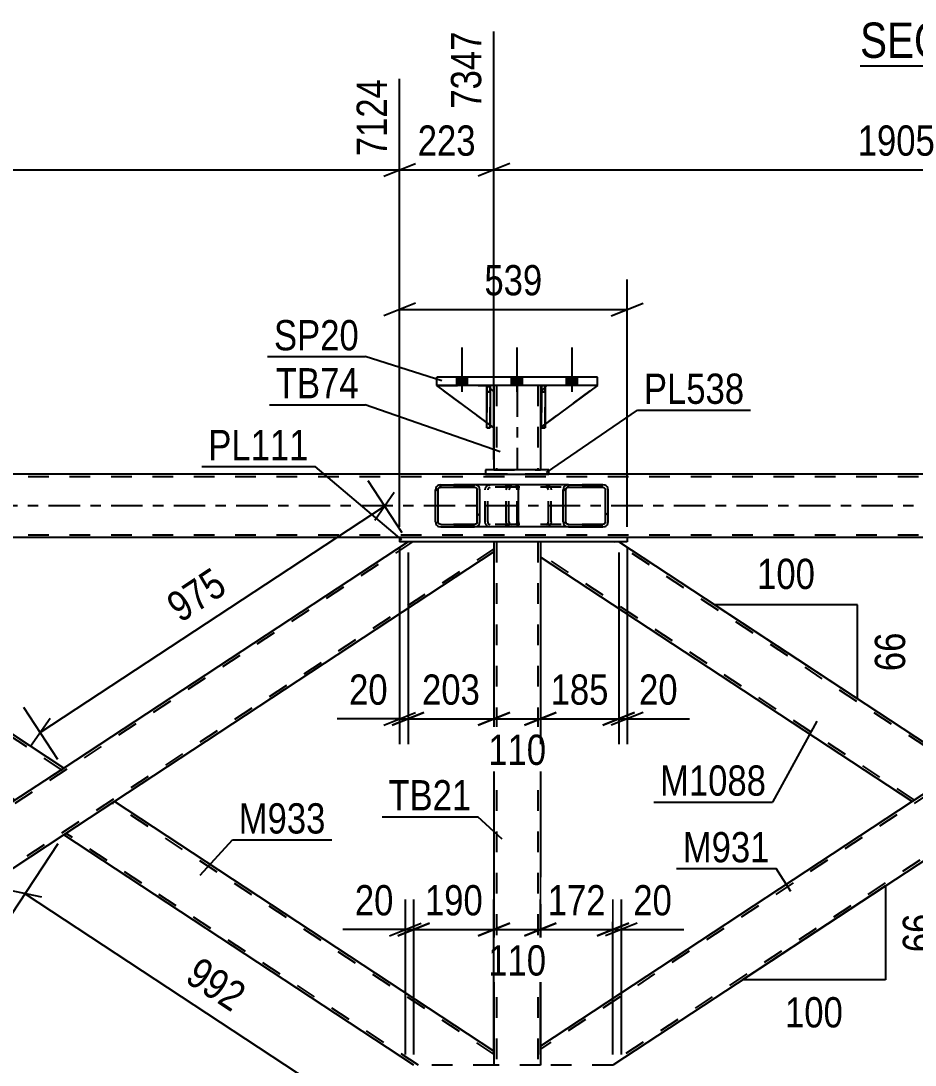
# Model space of a CAD drawing. Header units: millimetres. Extents: x -858 to 331, y -869 to -28.
# Drawn here: x -549.3 to -464.6, y -550.3 to -451.5 of the extents above; entities that cross this region are included whole.
import ezdxf

# ---------------------------------------------------------------- set-up
doc = ezdxf.new("R2010")
doc.units = ezdxf.units.MM
doc.linetypes.add('DXK_LINE_DOT2', pattern=[3.9198, 1.9599, -1.9599])
doc.linetypes.add('DXK_LINE_DOT3', pattern=[5.9187, 2.979, -0.9799, 0.9799, -0.9799])
doc.styles.add('Arial Narrow', font='ARIALN.TTF', dxfattribs={"height": 0.2})

# ---------------------------------------------------------------- blocks, each defined once
blk = doc.blocks.new('Unknown-570393797-23 - 12424')
at = {"color": 6, "linetype": 'Continuous'}
blk.add_line((-469.81, -455.708), (-441.74, -455.708), dxfattribs=at)
at = {"color": 0, "linetype": 'Continuous'}
for points in [[(-451.702, -454.958), (-451.702, -451.458), (-469.81, -451.458), (-469.81, -454.958)], [(-447.883, -454.958), (-447.883, -451.458), (-450.652, -451.458), (-450.652, -454.958)], [(-445.558, -454.958), (-445.558, -451.458), (-446.833, -451.458), (-446.833, -454.958)], [(-441.74, -454.958), (-441.74, -451.458), (-444.508, -451.458), (-444.508, -454.958)]]:
    blk.add_wipeout(points, dxfattribs=at)
at = {"color": 7, "linetype": 'Continuous', "style": 'Arial Narrow'}
for s, height, p in [('SECTION ', 3.3405, (-469.81, -454.958)), ('C', 3.34, (-450.652, -454.958)), ('C', 3.34, (-444.508, -454.958)), ('-', 3.34, (-446.833, -454.958))]:
    blk.add_text(s, height=height, dxfattribs=at).set_placement(p)
blk = doc.blocks.new('Part-570393797-6140 - 6084')
at = {"color": 7, "linetype": 'DXK_LINE_DOT2'}
for p, q in [((-427.035, -500.785), (-500.068, -548.825)), ((-418.301, -500.785), (-493.643, -550.344)), ((-417.864, -500.785), (-427.472, -500.785)), ((-460.066, -522.225), (-464.87, -525.385)), ((-455.262, -525.385), (-460.066, -528.544)), ((-500.068, -548.538), (-500.068, -549.112)), ((-500.068, -548.582), (-500.068, -548.61)), ((-493.206, -550.344), (-500.068, -550.344))]:
    blk.add_line(p, q, dxfattribs=at)
at = {"color": 2, "linetype": 'Continuous'}
for p, q in [((-427.472, -500.785), (-460.066, -522.225)), ((-417.864, -500.785), (-455.262, -525.385)), ((-464.87, -525.385), (-500.068, -548.538)), ((-460.066, -528.544), (-493.206, -550.344)), ((-500.068, -548.61), (-500.068, -550.344))]:
    blk.add_line(p, q, dxfattribs=at)
blk = doc.blocks.new('Part-570393797-6308 - 6084')
at = {"color": 2, "linetype": 'Continuous'}
for p, q in [((-550.004, -525.385), (-587.402, -500.785)), ((-545.2, -522.225), (-577.794, -500.785)), ((-545.47, -522.402), (-550.004, -525.385)), ((-545.233, -522.246), (-545.47, -522.402)), ((-545.2, -522.225), (-545.233, -522.246))]:
    blk.add_line(p, q, dxfattribs=at)
at = {"color": 7, "linetype": 'DXK_LINE_DOT2'}
for p, q in [((-577.794, -500.785), (-587.402, -500.785)), ((-549.785, -525.241), (-586.965, -500.785)), ((-545.418, -522.368), (-578.231, -500.785)), ((-545.47, -522.402), (-545.328, -522.309))]:
    blk.add_line(p, q, dxfattribs=at)
blk = doc.blocks.new('Part-570393797-6195 - 6084')
at = {"color": 2, "linetype": 'Continuous'}
for p, q in [((-500.068, -500.785), (-500.068, -502.159)), ((-460.066, -522.225), (-492.66, -500.785)), ((-464.87, -525.385), (-500.068, -502.231)), ((-460.194, -522.309), (-464.87, -525.385)), ((-460.099, -522.246), (-460.194, -522.309)), ((-460.066, -522.225), (-460.099, -522.246))]:
    blk.add_line(p, q, dxfattribs=at)
at = {"color": 7, "linetype": 'DXK_LINE_DOT2'}
for p, q in [((-492.66, -500.785), (-500.068, -500.785)), ((-460.284, -522.368), (-493.096, -500.785)), ((-464.651, -525.241), (-500.068, -501.944)), ((-500.068, -502.159), (-500.068, -502.188)), ((-500.068, -502.159), (-500.068, -502.188)), ((-500.068, -502.188), (-500.068, -502.231)), ((-460.301, -522.379), (-460.335, -522.402)), ((-460.066, -522.225), (-460.066, -522.225))]:
    blk.add_line(p, q, dxfattribs=at)
blk = doc.blocks.new('Part-570393797-6239 - 6084')
at = {"color": 2, "linetype": 'Continuous'}
for p, q in [((-491.86, -500.385), (-513.406, -500.385)), ((-513.406, -500.385), (-513.406, -500.785)), ((-491.86, -500.785), (-513.406, -500.785)), ((-491.86, -500.385), (-491.86, -500.785))]:
    blk.add_line(p, q, dxfattribs=at)
blk = doc.blocks.new('Part-570393797-6309 - 6084')
at = {"linetype": 'Continuous'}
h = blk.add_hatch(dxfattribs=at)
h.set_pattern_fill('', scale=0.7, style=0, pattern_type=0)
h.set_pattern_definition([(45, (-497.8805, -499.0884), (-1.57154, 1.57154), [])])
h.paths.add_polyline_path([(-497.919, -498.905), (-497.88, -499.088), (-497.77, -499.244), (-497.604, -499.348), (-497.409, -499.385), (-494.173, -499.385), (-493.978, -499.348), (-493.812, -499.244), (-493.702, -499.088), (-493.663, -498.905), (-493.663, -495.865), (-493.702, -495.681), (-493.812, -495.525), (-493.978, -495.421), (-494.173, -495.385), (-497.409, -495.385), (-497.604, -495.421), (-497.77, -495.525), (-497.88, -495.681), (-497.919, -495.865)])
h.paths.add_polyline_path([(-497.644, -495.773), (-497.589, -495.695), (-497.506, -495.643), (-497.409, -495.625), (-494.173, -495.625), (-494.076, -495.643), (-493.993, -495.695), (-493.937, -495.773), (-493.918, -495.865), (-493.918, -498.905), (-493.937, -498.997), (-493.993, -499.074), (-494.076, -499.126), (-494.173, -499.145), (-497.409, -499.145), (-497.506, -499.126), (-497.589, -499.074), (-497.644, -498.997), (-497.664, -498.905), (-497.664, -495.865)])
at = {"color": 7, "linetype": 'DXK_LINE_DOT2'}
for p, q in [((-502.99, -495.421), (-502.794, -495.385)), ((-502.407, -495.385), (-502.794, -495.385)), ((-499.559, -495.385), (-499.364, -495.421)), ((-494.173, -495.385), (-497.409, -495.385)), ((-503.305, -495.865), (-503.266, -495.681)), ((-503.305, -498.905), (-503.305, -495.865)), ((-503.03, -495.773), (-503.05, -495.865)), ((-503.05, -498.905), (-503.05, -495.865)), ((-502.975, -495.695), (-503.03, -495.773)), ((-502.892, -495.643), (-502.975, -495.695)), ((-502.794, -495.625), (-502.892, -495.643)), ((-494.173, -495.625), (-502.794, -495.625)), ((-499.461, -495.643), (-499.559, -495.625)), ((-499.378, -495.695), (-499.461, -495.643)), ((-499.323, -495.773), (-499.378, -495.695)), ((-499.304, -495.865), (-499.323, -495.773)), ((-499.304, -498.905), (-499.304, -495.865)), ((-499.087, -495.681), (-499.048, -495.865)), ((-499.048, -498.905), (-499.048, -495.865)), ((-503.266, -499.088), (-503.305, -498.905)), ((-503.05, -498.905), (-503.03, -498.997)), ((-503.03, -498.997), (-502.975, -499.074)), ((-502.794, -499.385), (-502.99, -499.348)), ((-502.975, -499.074), (-502.892, -499.126)), ((-502.892, -499.126), (-502.794, -499.145)), ((-494.173, -499.145), (-502.794, -499.145)), ((-499.559, -499.145), (-499.461, -499.126)), ((-499.364, -499.348), (-499.559, -499.385)), ((-499.461, -499.126), (-499.378, -499.074)), ((-499.378, -499.074), (-499.323, -498.997)), ((-499.323, -498.997), (-499.304, -498.905)), ((-499.048, -498.905), (-499.087, -499.088)), ((-502.407, -499.385), (-502.794, -499.385)), ((-494.173, -499.385), (-497.409, -499.385))]:
    blk.add_line(p, q, dxfattribs=at)
at = {"color": 2, "linetype": 'Continuous'}
for p, q in [((-497.409, -495.385), (-502.407, -495.385)), ((-497.409, -495.385), (-497.604, -495.421)), ((-497.409, -495.385), (-494.173, -495.385)), ((-493.978, -495.421), (-494.173, -495.385)), ((-497.88, -495.681), (-497.919, -495.865)), ((-497.919, -498.905), (-497.919, -495.865)), ((-497.664, -495.865), (-497.644, -495.773)), ((-497.664, -498.905), (-497.664, -495.865)), ((-497.644, -495.773), (-497.589, -495.695)), ((-497.589, -495.695), (-497.506, -495.643)), ((-497.506, -495.643), (-497.409, -495.625)), ((-497.409, -495.625), (-494.173, -495.625)), ((-494.173, -495.625), (-494.076, -495.643)), ((-494.076, -495.643), (-493.993, -495.695)), ((-493.993, -495.695), (-493.937, -495.773)), ((-493.937, -495.773), (-493.918, -495.865)), ((-493.918, -498.905), (-493.918, -495.865)), ((-493.663, -495.865), (-493.702, -495.681)), ((-493.663, -498.905), (-493.663, -495.865)), ((-497.919, -498.905), (-497.88, -499.088)), ((-497.644, -498.997), (-497.664, -498.905)), ((-497.589, -499.074), (-497.644, -498.997)), ((-497.604, -499.348), (-497.409, -499.385)), ((-497.506, -499.126), (-497.589, -499.074)), ((-497.409, -499.145), (-497.506, -499.126)), ((-497.409, -499.145), (-494.173, -499.145)), ((-494.076, -499.126), (-494.173, -499.145)), ((-494.173, -499.385), (-493.978, -499.348)), ((-493.993, -499.074), (-494.076, -499.126)), ((-493.937, -498.997), (-493.993, -499.074)), ((-493.918, -498.905), (-493.937, -498.997)), ((-493.702, -499.088), (-493.663, -498.905)), ((-497.409, -499.385), (-502.407, -499.385)), ((-497.409, -499.385), (-494.173, -499.385))]:
    blk.add_line(p, q, dxfattribs=at)
at = {"color": 7, "linetype": 'DXK_LINE_DOT2'}
for centre, start, end in [((-502.814, -495.886), 110.75832, 155.68004), ((-499.539, -495.886), 24.31996, 69.24168), ((-502.814, -498.884), 204.31996, 249.24168), ((-499.539, -498.884), 290.75832, 335.68004)]:
    blk.add_arc(centre, 0.496, start, end, dxfattribs=at)
at = {"color": 2, "linetype": 'Continuous'}
for centre, start, end in [((-497.428, -495.886), 110.75832, 155.68005), ((-494.154, -495.886), 24.31995, 69.24168), ((-497.428, -498.884), 204.31995, 249.24168), ((-494.154, -498.884), 290.75832, 335.68005)]:
    blk.add_arc(centre, 0.496, start, end, dxfattribs=at)
blk = doc.blocks.new('Part-570393797-6316 - 6084')
at = {"color": 7, "linetype": 'DXK_LINE_DOT2'}
for p, q in [((-99.747, -494.385), (-675.549, -494.385)), ((-499.28, -494.385), (-505.28, -494.385)), ((-99.747, -494.625), (-774.681, -494.625)), ((-99.747, -500.145), (-774.681, -500.145)), ((-491.86, -500.385), (-513.406, -500.385))]:
    blk.add_line(p, q, dxfattribs=at)
at = {"color": 2, "linetype": 'Continuous'}
for p, q in [((-505.28, -494.385), (-669.549, -494.385)), ((-249.878, -494.385), (-499.28, -494.385)), ((-513.406, -500.385), (-576.994, -500.385)), ((-428.272, -500.385), (-491.86, -500.385))]:
    blk.add_line(p, q, dxfattribs=at)
at = {"color": 7, "linetype": 'DXK_LINE_DOT3'}
blk.add_line((-99.747, -497.385), (-774.681, -497.385), dxfattribs=at)
blk = doc.blocks.new('Part-570393797-6474 - 6084')
at = {"color": 2, "linetype": 'Continuous'}
for p, q in [((-499.634, -485.984), (-499.954, -485.984)), ((-499.954, -489.984), (-499.954, -485.984)), ((-499.634, -485.984), (-499.634, -485.984)), ((-499.634, -485.984), (-499.634, -489.984)), ((-499.634, -489.984), (-499.954, -489.984))]:
    blk.add_line(p, q, dxfattribs=at)
at = {"color": 7, "linetype": 'DXK_LINE_DOT2'}
for p, q in [((-499.954, -485.984), (-499.954, -486.584)), ((-499.634, -486.584), (-499.634, -485.984)), ((-499.634, -486.584), (-499.954, -486.584)), ((-499.954, -486.584), (-499.954, -489.984)), ((-499.634, -489.984), (-499.634, -486.584))]:
    blk.add_line(p, q, dxfattribs=at)
blk = doc.blocks.new('Part-570393797-6368 - 6084')
at = {"color": 7, "linetype": 'DXK_LINE_DOT2'}
for p, q in [((-500.08, -486.584), (-499.48, -485.984)), ((-499.634, -486.138), (-499.954, -486.458)), ((-494.68, -485.984), (-499.48, -485.984)), ((-500.08, -486.584), (-500.08, -489.984)), ((-500.08, -489.984), (-499.634, -489.654))]:
    blk.add_line(p, q, dxfattribs=at)
at = {"color": 2, "linetype": 'Continuous'}
for p, q in [((-499.954, -486.458), (-500.08, -486.584)), ((-499.48, -485.984), (-499.634, -486.138)), ((-494.68, -485.984), (-499.634, -489.654)), ((-500.08, -486.584), (-500.08, -489.984)), ((-500.08, -486.584), (-500.08, -486.584)), ((-499.954, -489.891), (-500.08, -489.984))]:
    blk.add_line(p, q, dxfattribs=at)
blk = doc.blocks.new('Part-570393797-6385 - 6084')
at = {"color": 7, "linetype": 'DXK_LINE_DOT2'}
for p, q in [((-505.154, -486.584), (-505.154, -485.984)), ((-505.154, -485.984), (-505.154, -485.984)), ((-505.154, -485.984), (-505.154, -489.984)), ((-505.154, -485.984), (-504.834, -485.984)), ((-504.834, -485.984), (-504.834, -486.584)), ((-504.834, -489.984), (-504.834, -485.984)), ((-505.154, -489.984), (-505.154, -486.584)), ((-505.154, -486.584), (-504.834, -486.584)), ((-504.834, -486.584), (-504.834, -489.984)), ((-505.154, -489.984), (-504.834, -489.984))]:
    blk.add_line(p, q, dxfattribs=at)
blk = doc.blocks.new('Part-570393797-6390 - 6084')
at = {"color": 7, "linetype": 'DXK_LINE_DOT2'}
for p, q in [((-499.954, -486.584), (-499.954, -485.984)), ((-499.954, -485.984), (-499.954, -485.984)), ((-499.954, -485.984), (-499.954, -489.984)), ((-499.954, -485.984), (-499.634, -485.984)), ((-499.634, -485.984), (-499.634, -486.584)), ((-499.634, -489.984), (-499.634, -485.984)), ((-499.954, -489.984), (-499.954, -486.584)), ((-499.954, -486.584), (-499.634, -486.584)), ((-499.634, -486.584), (-499.634, -489.984)), ((-499.954, -489.984), (-499.634, -489.984))]:
    blk.add_line(p, q, dxfattribs=at)
blk = doc.blocks.new('Part-570393797-6413 - 6084')
at = {"color": 7, "linetype": 'DXK_LINE_DOT2'}
for p, q in [((-504.481, -489.984), (-509.88, -485.984)), ((-509.88, -485.984), (-505.081, -485.984)), ((-505.081, -485.984), (-504.481, -486.584)), ((-504.481, -486.584), (-504.481, -489.984))]:
    blk.add_line(p, q, dxfattribs=at)
blk = doc.blocks.new('Part-570393797-6419 - 6084')
at = {"color": 2, "linetype": 'Continuous'}
for p, q in [((-504.48, -485.984), (-504.48, -486.584)), ((-500.08, -485.984), (-500.08, -486.584)), ((-504.48, -489.984), (-504.48, -493.985)), ((-500.08, -489.984), (-500.08, -493.985))]:
    blk.add_line(p, q, dxfattribs=at)
at = {"color": 7, "linetype": 'DXK_LINE_DOT2'}
for p, q in [((-500.08, -485.984), (-504.48, -485.984)), ((-504.24, -485.984), (-504.24, -493.985)), ((-500.32, -485.984), (-500.32, -493.985)), ((-504.48, -486.584), (-504.48, -489.984)), ((-500.08, -486.584), (-500.08, -489.984)), ((-504.48, -493.985), (-500.08, -493.985))]:
    blk.add_line(p, q, dxfattribs=at)
at = {"color": 7, "linetype": 'DXK_LINE_DOT3'}
blk.add_line((-502.28, -485.984), (-502.28, -493.985), dxfattribs=at)
blk = doc.blocks.new('Part-570393797-6446 - 6084')
at = {"color": 2, "linetype": 'Continuous'}
for p, q in [((-505.154, -489.485), (-509.88, -485.984)), ((-504.481, -486.584), (-504.834, -486.231)), ((-504.481, -486.584), (-504.481, -489.984)), ((-504.481, -489.984), (-504.834, -489.722))]:
    blk.add_line(p, q, dxfattribs=at)
at = {"color": 7, "linetype": 'DXK_LINE_DOT2'}
for p, q in [((-505.081, -485.984), (-509.88, -485.984)), ((-504.834, -486.231), (-505.081, -485.984)), ((-504.834, -489.722), (-505.154, -489.485))]:
    blk.add_line(p, q, dxfattribs=at)
blk = doc.blocks.new('Part-570393797-6472 - 6084')
at = {"color": 2, "linetype": 'Continuous'}
for p, q in [((-505.28, -493.985), (-505.28, -494.385)), ((-499.28, -493.985), (-505.28, -493.985)), ((-505.28, -494.385), (-499.28, -494.385)), ((-499.28, -494.385), (-499.28, -493.985))]:
    blk.add_line(p, q, dxfattribs=at)
blk = doc.blocks.new('Part-570393797-6473 - 6084')
at = {"color": 7, "linetype": 'DXK_LINE_DOT2'}
for p, q in [((-499.48, -485.984), (-500.08, -486.584)), ((-500.08, -489.984), (-494.68, -485.984)), ((-500.08, -486.584), (-499.48, -485.984)), ((-494.68, -485.984), (-499.48, -485.984)), ((-500.08, -486.584), (-500.08, -489.984)), ((-500.08, -486.584), (-500.08, -486.584)), ((-500.08, -486.584), (-500.08, -489.984))]:
    blk.add_line(p, q, dxfattribs=at)
blk = doc.blocks.new('Part-570393797-6475 - 6084')
at = {"color": 2, "linetype": 'Continuous'}
for p, q in [((-504.834, -485.984), (-505.154, -485.984)), ((-505.154, -489.984), (-505.154, -485.984)), ((-504.834, -485.984), (-504.834, -485.984)), ((-504.834, -485.984), (-504.834, -489.984)), ((-504.834, -489.984), (-505.154, -489.984))]:
    blk.add_line(p, q, dxfattribs=at)
at = {"color": 7, "linetype": 'DXK_LINE_DOT2'}
for p, q in [((-505.154, -485.984), (-505.154, -486.584)), ((-504.834, -486.584), (-504.834, -485.984)), ((-504.834, -486.584), (-505.154, -486.584)), ((-505.154, -486.584), (-505.154, -489.984)), ((-504.834, -489.984), (-504.834, -486.584))]:
    blk.add_line(p, q, dxfattribs=at)
blk = doc.blocks.new('Part-570393797-6541 - 6084')
at = {"color": 2, "linetype": 'Continuous'}
for p, q in [((-509.88, -485.984), (-509.88, -485.184)), ((-494.68, -485.184), (-509.88, -485.184)), ((-494.68, -485.984), (-494.68, -485.184)), ((-494.68, -485.984), (-509.88, -485.984))]:
    blk.add_line(p, q, dxfattribs=at)
at = {"color": 7, "linetype": 'DXK_LINE_DOT2'}
for p, q in [((-509.88, -485.984), (-509.88, -485.184)), ((-494.68, -485.984), (-494.68, -485.184))]:
    blk.add_line(p, q, dxfattribs=at)
blk = doc.blocks.new('Bolt-570393797-6622 - 6084')
at = {"linetype": 'Continuous'}
for points in [[(-508, -485.984), (-506.96, -485.984), (-506.96, -485.184), (-508, -485.184)], [(-508, -485.984), (-506.96, -485.984), (-506.96, -485.184), (-508, -485.184)], [(-508, -485.984), (-506.96, -485.984), (-506.96, -485.184), (-508, -485.184)], [(-502.8, -485.984), (-501.76, -485.984), (-501.76, -485.184), (-502.8, -485.184)], [(-502.8, -485.984), (-501.76, -485.984), (-501.76, -485.184), (-502.8, -485.184)], [(-497.6, -485.984), (-496.56, -485.984), (-496.56, -485.184), (-497.6, -485.184)], [(-497.6, -485.984), (-496.56, -485.984), (-496.56, -485.184), (-497.6, -485.184)], [(-497.6, -485.984), (-496.56, -485.984), (-496.56, -485.184), (-497.6, -485.184)]]:
    blk.add_hatch(color=1, dxfattribs=at).paths.add_polyline_path(points)
at = {"color": 1, "linetype": 'Continuous'}
for p, q in [((-507.48, -486.584), (-507.48, -482.384)), ((-507.48, -486.584), (-507.48, -482.384)), ((-507.48, -486.584), (-507.48, -482.384)), ((-502.28, -486.584), (-502.28, -482.384)), ((-502.28, -486.584), (-502.28, -482.384)), ((-497.08, -486.584), (-497.08, -482.384)), ((-497.08, -486.584), (-497.08, -482.384)), ((-497.08, -486.584), (-497.08, -482.384)), ((-508, -485.984), (-508, -485.184)), ((-508, -485.984), (-508, -485.184)), ((-508, -485.984), (-508, -485.184)), ((-506.96, -485.984), (-506.96, -485.184)), ((-506.96, -485.984), (-506.96, -485.184)), ((-506.96, -485.984), (-506.96, -485.184)), ((-502.8, -485.984), (-502.8, -485.184)), ((-502.8, -485.984), (-502.8, -485.184)), ((-501.76, -485.984), (-501.76, -485.184)), ((-501.76, -485.984), (-501.76, -485.184)), ((-497.6, -485.984), (-497.6, -485.184)), ((-497.6, -485.984), (-497.6, -485.184)), ((-497.6, -485.984), (-497.6, -485.184)), ((-496.56, -485.984), (-496.56, -485.184)), ((-496.56, -485.984), (-496.56, -485.184)), ((-496.56, -485.984), (-496.56, -485.184))]:
    blk.add_line(p, q, dxfattribs=at)
blk = doc.blocks.new('Part-570393797-6640 - 6084')
at = {"color": 7, "linetype": 'DXK_LINE_DOT2'}
for p, q in [((-512.169, -500.785), (-587.511, -550.344)), ((-504.468, -500.785), (-512.606, -500.785)), ((-504.468, -501.465), (-578.777, -550.344)), ((-504.468, -501.679), (-504.468, -501.752)), ((-545.2, -522.225), (-550.004, -525.385)), ((-540.396, -525.385), (-545.2, -528.544)), ((-587.767, -550.225), (-587.948, -550.344)), ((-578.34, -550.344), (-587.948, -550.344))]:
    blk.add_line(p, q, dxfattribs=at)
at = {"color": 2, "linetype": 'Continuous'}
for p, q in [((-512.606, -500.785), (-545.2, -522.225)), ((-504.468, -500.785), (-504.468, -501.679)), ((-504.468, -501.752), (-540.396, -525.385)), ((-550.004, -525.385), (-587.767, -550.225)), ((-545.2, -528.544), (-578.34, -550.344))]:
    blk.add_line(p, q, dxfattribs=at)
blk = doc.blocks.new('Part-570393797-6672 - 6084')
at = {"linetype": 'Continuous'}
h = blk.add_hatch(dxfattribs=at)
h.set_pattern_fill('', scale=0.7, style=0, pattern_type=0)
h.set_pattern_definition([(45, (-509.9715, -499.0884), (-1.57154, 1.57154), [])])
h.paths.add_polyline_path([(-510.01, -498.905), (-509.972, -499.088), (-509.862, -499.244), (-509.699, -499.348), (-509.506, -499.385), (-506.317, -499.385), (-506.124, -499.348), (-505.961, -499.244), (-505.852, -499.088), (-505.814, -498.905), (-505.814, -495.865), (-505.852, -495.681), (-505.961, -495.525), (-506.124, -495.421), (-506.317, -495.385), (-509.506, -495.385), (-509.699, -495.421), (-509.862, -495.525), (-509.972, -495.681), (-510.01, -495.865)])
h.paths.add_polyline_path([(-509.739, -495.773), (-509.684, -495.695), (-509.603, -495.643), (-509.506, -495.625), (-506.317, -495.625), (-506.221, -495.643), (-506.139, -495.695), (-506.084, -495.773), (-506.065, -495.865), (-506.065, -498.905), (-506.084, -498.997), (-506.139, -499.074), (-506.221, -499.126), (-506.317, -499.145), (-509.506, -499.145), (-509.603, -499.126), (-509.684, -499.074), (-509.739, -498.997), (-509.758, -498.905), (-509.758, -495.865)])
at = {"color": 2, "linetype": 'Continuous'}
for p, q in [((-509.506, -495.385), (-509.699, -495.421)), ((-509.506, -495.385), (-506.317, -495.385)), ((-502.407, -495.385), (-506.317, -495.385)), ((-506.124, -495.421), (-506.317, -495.385)), ((-502.407, -495.385), (-502.304, -495.421)), ((-509.972, -495.681), (-510.01, -495.865)), ((-510.01, -498.905), (-510.01, -495.865)), ((-509.758, -495.865), (-509.739, -495.773)), ((-509.758, -498.905), (-509.758, -495.865)), ((-509.739, -495.773), (-509.684, -495.695)), ((-509.684, -495.695), (-509.603, -495.643)), ((-509.603, -495.643), (-509.506, -495.625)), ((-509.506, -495.625), (-506.317, -495.625)), ((-506.317, -495.625), (-506.221, -495.643)), ((-506.221, -495.643), (-506.139, -495.695)), ((-506.139, -495.695), (-506.084, -495.773)), ((-506.084, -495.773), (-506.065, -495.865)), ((-506.065, -498.905), (-506.065, -495.865)), ((-505.814, -495.865), (-505.852, -495.681)), ((-505.814, -498.905), (-505.814, -495.865)), ((-502.304, -495.421), (-502.217, -495.525)), ((-502.217, -495.525), (-502.159, -495.681)), ((-502.159, -495.681), (-502.138, -495.865)), ((-502.138, -498.905), (-502.138, -495.865)), ((-510.01, -498.905), (-509.972, -499.088)), ((-509.739, -498.997), (-509.758, -498.905)), ((-509.684, -499.074), (-509.739, -498.997)), ((-509.699, -499.348), (-509.506, -499.385)), ((-509.603, -499.126), (-509.684, -499.074)), ((-509.506, -499.145), (-509.603, -499.126)), ((-509.506, -499.145), (-506.317, -499.145)), ((-506.221, -499.126), (-506.317, -499.145)), ((-506.317, -499.385), (-506.124, -499.348)), ((-506.139, -499.074), (-506.221, -499.126)), ((-506.084, -498.997), (-506.139, -499.074)), ((-506.065, -498.905), (-506.084, -498.997)), ((-505.852, -499.088), (-505.814, -498.905)), ((-502.304, -499.348), (-502.407, -499.385)), ((-502.217, -499.244), (-502.304, -499.348)), ((-502.159, -499.088), (-502.217, -499.244)), ((-502.138, -498.905), (-502.159, -499.088)), ((-509.506, -499.385), (-506.317, -499.385)), ((-502.407, -499.385), (-506.317, -499.385))]:
    blk.add_line(p, q, dxfattribs=at)
at = {"color": 7, "linetype": 'DXK_LINE_DOT2'}
for p, q in [((-506.317, -495.385), (-509.506, -495.385)), ((-505.007, -495.421), (-504.814, -495.385)), ((-503.305, -495.625), (-503.305, -495.385)), ((-502.407, -495.625), (-509.506, -495.625)), ((-505.318, -495.865), (-505.279, -495.681)), ((-505.318, -498.905), (-505.318, -495.865)), ((-505.047, -495.773), (-505.066, -495.865)), ((-505.066, -498.905), (-505.066, -495.865)), ((-504.992, -495.695), (-505.047, -495.773)), ((-504.992, -495.695), (-504.97, -495.681)), ((-504.97, -495.681), (-504.911, -495.643)), ((-504.911, -495.643), (-504.814, -495.625)), ((-502.356, -495.643), (-502.407, -495.625)), ((-502.312, -495.695), (-502.356, -495.643)), ((-502.283, -495.773), (-502.312, -495.695)), ((-502.273, -495.865), (-502.283, -495.773)), ((-502.273, -498.905), (-502.273, -495.865)), ((-502.407, -499.145), (-509.506, -499.145)), ((-505.279, -499.088), (-505.318, -498.905)), ((-505.066, -498.905), (-505.047, -498.997)), ((-505.047, -498.997), (-504.992, -499.074)), ((-504.814, -499.385), (-505.007, -499.348)), ((-504.992, -499.074), (-504.911, -499.126)), ((-504.911, -499.126), (-504.814, -499.145)), ((-503.305, -499.385), (-503.305, -499.145)), ((-502.407, -499.145), (-502.356, -499.126)), ((-502.356, -499.126), (-502.312, -499.074)), ((-502.312, -499.074), (-502.283, -498.997)), ((-502.283, -498.997), (-502.273, -498.905)), ((-506.317, -499.385), (-509.506, -499.385))]:
    blk.add_line(p, q, dxfattribs=at)
at = {"color": 2, "linetype": 'Continuous'}
for centre, start, end in [((-509.521, -495.881), 111.15131, 156.10485), ((-506.302, -495.881), 23.89515, 68.84869), ((-509.521, -498.889), 203.89515, 248.84869), ((-506.302, -498.889), 291.15131, 336.10485)]:
    blk.add_arc(centre, 0.492, start, end, dxfattribs=at)
at = {"color": 7, "linetype": 'DXK_LINE_DOT2'}
for centre, start, end in [((-504.829, -495.881), 111.15131, 156.10486), ((-504.829, -498.889), 203.89514, 248.84869)]:
    blk.add_arc(centre, 0.492, start, end, dxfattribs=at)
blk = doc.blocks.new('Part-570393797-6683 - 6084')
at = {"color": 2, "linetype": 'Continuous'}
for p, q in [((-540.396, -525.385), (-545.2, -528.544)), ((-504.468, -549.017), (-540.396, -525.385)), ((-512.06, -550.344), (-545.2, -528.544)), ((-504.468, -549.09), (-504.468, -550.344))]:
    blk.add_line(p, q, dxfattribs=at)
at = {"color": 7, "linetype": 'DXK_LINE_DOT2'}
for p, q in [((-504.468, -549.304), (-540.614, -525.528)), ((-544.982, -528.401), (-544.965, -528.39)), ((-511.623, -550.344), (-544.982, -528.401)), ((-504.468, -549.017), (-504.468, -549.592)), ((-504.468, -549.017), (-504.468, -549.09)), ((-504.468, -550.344), (-512.06, -550.344))]:
    blk.add_line(p, q, dxfattribs=at)
blk = doc.blocks.new('Part-570393797-6693 - 6084')
at = {"color": 7, "linetype": 'DXK_LINE_DOT2'}
for p, q in [((-500.069, -500.785), (-504.469, -500.785)), ((-504.469, -500.785), (-504.469, -501.68)), ((-504.229, -500.785), (-504.229, -550.344)), ((-500.309, -500.785), (-500.309, -550.344)), ((-500.069, -500.785), (-500.069, -502.159)), ((-500.069, -548.61), (-500.069, -550.344)), ((-504.469, -549.089), (-504.469, -550.344)), ((-500.069, -550.344), (-504.469, -550.344))]:
    blk.add_line(p, q, dxfattribs=at)
at = {"color": 2, "linetype": 'Continuous'}
for p, q in [((-504.469, -501.68), (-504.469, -549.089)), ((-500.069, -502.159), (-500.069, -548.61))]:
    blk.add_line(p, q, dxfattribs=at)
blk = doc.blocks.new('StraightDimension-570393797-7197 - 6084')
at = {"color": 7, "linetype": 'Continuous'}
for p, q in [((-493.206, -549.344), (-493.206, -534.662)), ((-492.406, -549.344), (-492.406, -534.662)), ((-494.706, -538.112), (-491.706, -536.912)), ((-490.906, -536.912), (-493.906, -538.112)), ((-493.206, -537.512), (-492.406, -537.512)), ((-492.406, -537.512), (-486.5, -537.512)), ((-492.406, -537.512), (-486.5, -537.512))]:
    blk.add_line(p, q, dxfattribs=at)
at = {"color": 0}
blk.add_wipeout([(-487.025, -536.762), (-487.025, -532.562), (-491.881, -532.562), (-491.881, -536.762)], dxfattribs=at)
at = {"color": 3, "style": 'Arial Narrow'}
blk.add_text('20', height=2.8633, dxfattribs=at).set_placement((-491.281, -536.162))
blk = doc.blocks.new('StraightDimension-570393797-7428 - 6084')
at = {"color": 7, "linetype": 'Continuous'}
for p, q in [((-513.406, -499.385), (-513.406, -475.945)), ((-491.86, -499.385), (-491.86, -475.945)), ((-511.906, -478.195), (-514.906, -479.395)), ((-493.36, -479.395), (-490.36, -478.195)), ((-513.406, -478.795), (-491.86, -478.795))]:
    blk.add_line(p, q, dxfattribs=at)
at = {"color": 0}
blk.add_wipeout([(-499.291, -478.045), (-499.291, -473.845), (-505.975, -473.845), (-505.975, -478.045)], dxfattribs=at)
at = {"color": 3, "style": 'Arial Narrow'}
blk.add_text('539', height=2.8633, dxfattribs=at).set_placement((-505.375, -477.445))
blk = doc.blocks.new('StraightDimension-570393797-8063 - 6084')
at = {"color": 7, "linetype": 'Continuous'}
for p, q in [((-512.606, -501.785), (-512.606, -519.965)), ((-504.469, -501.785), (-504.469, -519.965)), ((-514.106, -518.165), (-511.106, -516.965)), ((-502.969, -516.965), (-505.969, -518.165)), ((-512.606, -517.565), (-504.469, -517.565))]:
    blk.add_line(p, q, dxfattribs=at)
at = {"color": 0}
blk.add_wipeout([(-505.195, -516.815), (-505.195, -512.615), (-511.879, -512.615), (-511.879, -516.815)], dxfattribs=at)
at = {"color": 3, "style": 'Arial Narrow'}
blk.add_text('203', height=2.8633, dxfattribs=at).set_placement((-511.279, -516.215))
blk = doc.blocks.new('StraightDimension-570393797-7548 - 6084')
at = {"color": 7, "linetype": 'Continuous'}
for p, q in [((-504.48, -492.985), (-504.48, -452.461)), ((-513.406, -499.385), (-513.406, -456.961)), ((-514.906, -466.173), (-511.906, -464.973)), ((-513.406, -465.573), (-504.48, -465.573)), ((-502.98, -464.973), (-505.98, -466.173))]:
    blk.add_line(p, q, dxfattribs=at)
at = {"color": 0}
blk.add_wipeout([(-505.601, -464.823), (-505.601, -460.623), (-512.285, -460.623), (-512.285, -464.823)], dxfattribs=at)
at = {"color": 3, "style": 'Arial Narrow'}
blk.add_text('223', height=2.8633, dxfattribs=at).set_placement((-511.685, -464.223))
at = {"color": 0, "linetype": 'Continuous'}
blk.add_wipeout([(-505.08, -451.861), (-509.28, -451.861), (-509.28, -460.373), (-505.08, -460.373)], dxfattribs=at)
at = {"color": 3, "linetype": 'Continuous', "style": 'Arial Narrow'}
blk.add_text('7347', height=2.8633, rotation=90.00021, dxfattribs=at).set_placement((-505.68, -459.773))
blk = doc.blocks.new('StraightDimension-570393797-7558 - 6084')
at = {"color": 7, "linetype": 'Continuous'}
for p, q in [((-513.406, -499.385), (-513.406, -456.961)), ((-598.54, -465.573), (-513.406, -465.573)), ((-514.906, -466.173), (-511.906, -464.973))]:
    blk.add_line(p, q, dxfattribs=at)
at = {"color": 0, "linetype": 'Continuous'}
blk.add_wipeout([(-514.006, -456.361), (-518.206, -456.361), (-518.206, -464.873), (-514.006, -464.873)], dxfattribs=at)
at = {"color": 3, "linetype": 'Continuous', "style": 'Arial Narrow'}
blk.add_text('7124', height=2.8633, rotation=90.00021, dxfattribs=at).set_placement((-514.606, -464.273))
blk = doc.blocks.new('AngleDimension-570393797-6816 - 6084')
at = {"color": 7, "linetype": 'Continuous'}
for p, q in [((-474.683, -512.61), (-483.581, -506.756)), ((-470.047, -506.756), (-483.581, -506.756)), ((-470.047, -515.659), (-483.581, -506.756)), ((-470.047, -515.659), (-470.047, -506.756))]:
    blk.add_line(p, q, dxfattribs=at)
at = {"color": 0}
for points in [[(-473.472, -505.856), (-473.472, -501.656), (-480.156, -501.656), (-480.156, -505.856)], [(-464.947, -508.78), (-469.147, -508.78), (-469.147, -513.636), (-464.947, -513.636)]]:
    blk.add_wipeout(points, dxfattribs=at)
at = {"color": 3, "style": 'Arial Narrow'}
blk.add_text('100', height=2.8633, dxfattribs=at).set_placement((-479.556, -505.256))
blk.add_text('66', height=2.8633, rotation=90.00021, dxfattribs=at).set_placement((-465.547, -513.036))
blk = doc.blocks.new('AngleDimension-570393797-6830 - 6084')
at = {"color": 7, "linetype": 'Continuous'}
for p, q in [((-467.404, -533.371), (-480.938, -542.274)), ((-467.404, -533.371), (-467.404, -542.274)), ((-471.736, -536.221), (-480.938, -542.274)), ((-467.404, -542.274), (-480.938, -542.274))]:
    blk.add_line(p, q, dxfattribs=at)
at = {"color": 0}
for points in [[(-462.304, -535.395), (-466.504, -535.395), (-466.504, -540.251), (-462.304, -540.251)], [(-470.829, -547.374), (-470.829, -543.174), (-477.513, -543.174), (-477.513, -547.374)]]:
    blk.add_wipeout(points, dxfattribs=at)
at = {"color": 3, "style": 'Arial Narrow'}
blk.add_text('66', height=2.8633, rotation=90.00021, dxfattribs=at).set_placement((-462.904, -539.651))
blk.add_text('100', height=2.8633, dxfattribs=at).set_placement((-476.913, -546.774))
blk = doc.blocks.new('StraightDimension-570393797-8055 - 6084')
at = {"color": 7, "linetype": 'Continuous'}
for p, q in [((-513.406, -501.385), (-513.406, -519.965)), ((-512.606, -501.785), (-512.606, -519.965)), ((-514.906, -518.165), (-511.906, -516.965)), ((-511.106, -516.965), (-514.106, -518.165)), ((-513.406, -517.565), (-519.312, -517.565)), ((-513.406, -517.565), (-519.312, -517.565)), ((-513.406, -517.565), (-512.606, -517.565))]:
    blk.add_line(p, q, dxfattribs=at)
at = {"color": 0}
blk.add_wipeout([(-513.931, -516.815), (-513.931, -512.615), (-518.787, -512.615), (-518.787, -516.815)], dxfattribs=at)
at = {"color": 3, "style": 'Arial Narrow'}
blk.add_text('20', height=2.8633, dxfattribs=at).set_placement((-518.187, -516.215))
blk = doc.blocks.new('StraightDimension-570393797-7024 - 6084')
at = {"color": 7, "linetype": 'Continuous'}
for p, q in [((-513.155, -499.949), (-516.394, -495.026)), ((-515.751, -498.732), (-513.904, -496.081)), ((-547.422, -518.847), (-514.828, -497.407)), ((-545.749, -521.389), (-548.988, -516.466)), ((-546.498, -517.521), (-548.345, -520.172))]:
    blk.add_line(p, q, dxfattribs=at)
at = {"color": 0}
blk.add_wipeout([(-528.745, -505.664), (-531.053, -502.155), (-536.637, -505.828), (-534.329, -509.337)], dxfattribs=at)
at = {"color": 3, "style": 'Arial Narrow'}
blk.add_text('975', height=2.8633, rotation=33.33468, dxfattribs=at).set_placement((-534.158, -508.506))
blk = doc.blocks.new('StraightDimension-570393797-7034 - 6084')
at = {"color": 7, "linetype": 'Continuous'}
for p, q in [((-545.749, -529.38), (-550.179, -536.114)), ((-547.277, -534.432), (-550.443, -533.786)), ((-548.86, -534.109), (-515.72, -555.908)), ((-512.609, -551.179), (-517.039, -557.913)), ((-517.303, -555.585), (-514.137, -556.231))]:
    blk.add_line(p, q, dxfattribs=at)
at = {"color": 0}
blk.add_wipeout([(-529.086, -546.219), (-526.778, -542.71), (-532.362, -539.036), (-534.67, -542.545)], dxfattribs=at)
at = {"color": 3, "style": 'Arial Narrow'}
blk.add_text('992', height=2.8633, rotation=-33.33468, dxfattribs=at).set_placement((-533.839, -542.374))
blk = doc.blocks.new('StraightDimension-570393797-7162 - 6084')
at = {"color": 7, "linetype": 'Continuous'}
for p, q in [((-500.069, -549.344), (-500.069, -534.662)), ((-493.206, -549.344), (-493.206, -534.662)), ((-501.569, -538.112), (-498.569, -536.912)), ((-491.706, -536.912), (-494.706, -538.112)), ((-500.069, -537.512), (-493.206, -537.512))]:
    blk.add_line(p, q, dxfattribs=at)
at = {"color": 0}
blk.add_wipeout([(-493.295, -536.762), (-493.295, -532.562), (-499.98, -532.562), (-499.98, -536.762)], dxfattribs=at)
at = {"color": 3, "style": 'Arial Narrow'}
blk.add_text('172', height=2.8633, dxfattribs=at).set_placement((-499.38, -536.162))
blk = doc.blocks.new('StraightDimension-570393797-7171 - 6084')
at = {"color": 7, "linetype": 'Continuous'}
for p, q in [((-504.469, -549.344), (-504.469, -535.112)), ((-500.069, -549.344), (-500.069, -535.112)), ((-505.969, -538.112), (-502.969, -536.912)), ((-498.569, -536.912), (-501.569, -538.112)), ((-504.469, -537.512), (-500.069, -537.512))]:
    blk.add_line(p, q, dxfattribs=at)
at = {"color": 0}
blk.add_wipeout([(-498.926, -542.462), (-498.926, -538.262), (-505.611, -538.262), (-505.611, -542.462)], dxfattribs=at)
at = {"color": 3, "style": 'Arial Narrow'}
blk.add_text('110', height=2.8633, dxfattribs=at).set_placement((-505.011, -541.862))
blk = doc.blocks.new('StraightDimension-570393797-7181 - 6084')
at = {"color": 7, "linetype": 'Continuous'}
for p, q in [((-512.06, -549.344), (-512.06, -534.662)), ((-504.469, -549.344), (-504.469, -534.662)), ((-513.56, -538.112), (-510.56, -536.912)), ((-502.969, -536.912), (-505.969, -538.112)), ((-512.06, -537.512), (-504.469, -537.512))]:
    blk.add_line(p, q, dxfattribs=at)
at = {"color": 0}
blk.add_wipeout([(-504.922, -536.762), (-504.922, -532.562), (-511.606, -532.562), (-511.606, -536.762)], dxfattribs=at)
at = {"color": 3, "style": 'Arial Narrow'}
blk.add_text('190', height=2.8633, dxfattribs=at).set_placement((-511.006, -536.162))
blk = doc.blocks.new('StraightDimension-570393797-7189 - 6084')
at = {"color": 7, "linetype": 'Continuous'}
for p, q in [((-512.86, -549.344), (-512.86, -534.662)), ((-512.06, -549.344), (-512.06, -534.662)), ((-514.36, -538.112), (-511.36, -536.912)), ((-510.56, -536.912), (-513.56, -538.112)), ((-512.86, -537.512), (-518.766, -537.512)), ((-512.86, -537.512), (-518.766, -537.512)), ((-512.86, -537.512), (-512.06, -537.512))]:
    blk.add_line(p, q, dxfattribs=at)
at = {"color": 0}
blk.add_wipeout([(-513.385, -536.762), (-513.385, -532.562), (-518.241, -532.562), (-518.241, -536.762)], dxfattribs=at)
at = {"color": 3, "style": 'Arial Narrow'}
blk.add_text('20', height=2.8633, dxfattribs=at).set_placement((-517.641, -536.162))
blk = doc.blocks.new('StraightDimension-570393797-8047 - 6084')
at = {"color": 7, "linetype": 'Continuous'}
for p, q in [((-492.66, -501.785), (-492.66, -519.965)), ((-491.86, -501.385), (-491.86, -519.965)), ((-494.16, -518.165), (-491.16, -516.965)), ((-490.36, -516.965), (-493.36, -518.165)), ((-492.66, -517.565), (-491.86, -517.565)), ((-491.86, -517.565), (-485.954, -517.565)), ((-491.86, -517.565), (-485.954, -517.565))]:
    blk.add_line(p, q, dxfattribs=at)
at = {"color": 0}
blk.add_wipeout([(-486.479, -516.815), (-486.479, -512.615), (-491.335, -512.615), (-491.335, -516.815)], dxfattribs=at)
at = {"color": 3, "style": 'Arial Narrow'}
blk.add_text('20', height=2.8633, dxfattribs=at).set_placement((-490.735, -516.215))
blk = doc.blocks.new('StraightDimension-570393797-7538 - 6084')
at = {"color": 7, "linetype": 'Continuous'}
for p, q in [((-504.48, -492.985), (-504.48, -452.461)), ((-428.272, -499.585), (-428.272, -456.961)), ((-502.98, -464.973), (-505.98, -466.173)), ((-504.48, -465.573), (-428.272, -465.573)), ((-429.772, -466.173), (-426.772, -464.973))]:
    blk.add_line(p, q, dxfattribs=at)
at = {"color": 0}
blk.add_wipeout([(-462.12, -464.823), (-462.12, -460.623), (-470.632, -460.623), (-470.632, -464.823)], dxfattribs=at)
at = {"color": 3, "style": 'Arial Narrow'}
blk.add_text('1905', height=2.8633, dxfattribs=at).set_placement((-470.032, -464.223))
at = {"color": 0, "linetype": 'Continuous'}
blk.add_wipeout([(-428.872, -456.361), (-433.072, -456.361), (-433.072, -464.873), (-428.872, -464.873)], dxfattribs=at)
at = {"color": 3, "linetype": 'Continuous', "style": 'Arial Narrow'}
blk.add_text('9252', height=2.8633, rotation=90.00021, dxfattribs=at).set_placement((-429.472, -464.273))
blk = doc.blocks.new('StraightDimension-570393797-8071 - 6084')
at = {"color": 7, "linetype": 'Continuous'}
for p, q in [((-504.469, -501.785), (-504.469, -520.415)), ((-500.069, -501.785), (-500.069, -520.415)), ((-505.969, -518.165), (-502.969, -516.965)), ((-498.569, -516.965), (-501.569, -518.165)), ((-504.469, -517.565), (-500.069, -517.565))]:
    blk.add_line(p, q, dxfattribs=at)
at = {"color": 0}
blk.add_wipeout([(-498.926, -522.515), (-498.926, -518.315), (-505.611, -518.315), (-505.611, -522.515)], dxfattribs=at)
at = {"color": 3, "style": 'Arial Narrow'}
blk.add_text('110', height=2.8633, dxfattribs=at).set_placement((-505.011, -521.915))
blk = doc.blocks.new('StraightDimension-570393797-8081 - 6084')
at = {"color": 7, "linetype": 'Continuous'}
for p, q in [((-500.069, -501.785), (-500.069, -519.965)), ((-492.66, -501.785), (-492.66, -519.965)), ((-501.569, -518.165), (-498.569, -516.965)), ((-491.16, -516.965), (-494.16, -518.165)), ((-500.069, -517.565), (-492.66, -517.565))]:
    blk.add_line(p, q, dxfattribs=at)
at = {"color": 0}
blk.add_wipeout([(-493.022, -516.815), (-493.022, -512.615), (-499.706, -512.615), (-499.706, -516.815)], dxfattribs=at)
at = {"color": 3, "style": 'Arial Narrow'}
blk.add_text('185', height=2.8633, dxfattribs=at).set_placement((-499.106, -516.215))
blk = doc.blocks.new('Mark-570393797-6235 - 6084')
at = {"color": 30, "linetype": 'Continuous'}
for p in [(-532.116, -493.659), (-513.179, -500.596)]:
    blk.add_line(p, (-521.412, -493.659), dxfattribs=at)
at = {"color": 0}
blk.add_wipeout([(-522.012, -493.059), (-522.012, -490.059), (-531.516, -490.059), (-531.516, -493.059)], dxfattribs=at)
blk.add_wipeout([(-522.012, -493.059), (-522.012, -490.059), (-531.516, -490.059), (-531.516, -493.059)], dxfattribs=at)
at = {"color": 3, "style": 'Arial Narrow'}
blk.add_text('PL111', height=2.8633, dxfattribs=at).set_placement((-531.516, -493.059))
blk = doc.blocks.new('Mark-570393797-6136 - 6084')
at = {"color": 30, "linetype": 'Continuous'}
for p in [(-487.193, -531.738), (-476.377, -533.908)]:
    blk.add_line(p, (-477.769, -531.738), dxfattribs=at)
at = {"color": 0}
blk.add_wipeout([(-478.369, -531.138), (-478.369, -528.138), (-486.593, -528.138), (-486.593, -531.138)], dxfattribs=at)
blk.add_wipeout([(-478.369, -531.138), (-478.369, -528.138), (-486.593, -528.138), (-486.593, -531.138)], dxfattribs=at)
at = {"color": 3, "style": 'Arial Narrow'}
blk.add_text('M931', height=2.8633, dxfattribs=at).set_placement((-486.593, -531.138))
blk = doc.blocks.new('Mark-570393797-6191 - 6084')
at = {"color": 30, "linetype": 'Continuous'}
for p in [(-473.9, -517.761), (-489.349, -525.429)]:
    blk.add_line(p, (-478.097, -525.429), dxfattribs=at)
at = {"color": 0}
blk.add_wipeout([(-478.697, -524.829), (-478.697, -521.829), (-488.749, -521.829), (-488.749, -524.829)], dxfattribs=at)
blk.add_wipeout([(-478.697, -524.829), (-478.697, -521.829), (-488.749, -521.829), (-488.749, -524.829)], dxfattribs=at)
at = {"color": 3, "style": 'Arial Narrow'}
blk.add_text('M1088', height=2.8633, dxfattribs=at).set_placement((-488.749, -524.829))
blk = doc.blocks.new('Mark-570393797-6415 - 6084')
at = {"color": 30, "linetype": 'Continuous'}
for p in [(-525.724, -487.807), (-503.878, -492.276)]:
    blk.add_line(p, (-516.67, -487.807), dxfattribs=at)
at = {"color": 0}
blk.add_wipeout([(-517.27, -487.207), (-517.27, -484.207), (-525.124, -484.207), (-525.124, -487.207)], dxfattribs=at)
blk.add_wipeout([(-517.27, -487.207), (-517.27, -484.207), (-525.124, -484.207), (-525.124, -487.207)], dxfattribs=at)
at = {"color": 3, "style": 'Arial Narrow'}
blk.add_text('TB74', height=2.8633, dxfattribs=at).set_placement((-525.124, -487.207))
blk = doc.blocks.new('Mark-570393797-6468 - 6084')
at = {"color": 30, "linetype": 'Continuous'}
for p, q in [((-499.51, -494.23), (-490.873, -488.323)), ((-490.873, -488.323), (-480.169, -488.323))]:
    blk.add_line(p, q, dxfattribs=at)
at = {"color": 0}
blk.add_wipeout([(-480.769, -487.723), (-480.769, -484.723), (-490.273, -484.723), (-490.273, -487.723)], dxfattribs=at)
blk.add_wipeout([(-480.769, -487.723), (-480.769, -484.723), (-490.273, -484.723), (-490.273, -487.723)], dxfattribs=at)
at = {"color": 3, "style": 'Arial Narrow'}
blk.add_text('PL538', height=2.8633, dxfattribs=at).set_placement((-490.273, -487.723))
blk = doc.blocks.new('Mark-570393797-6537 - 6084')
at = {"color": 30, "linetype": 'Continuous'}
for p in [(-525.897, -483.255), (-509.404, -485.532)]:
    blk.add_line(p, (-516.658, -483.255), dxfattribs=at)
at = {"color": 0}
blk.add_wipeout([(-517.258, -482.655), (-517.258, -479.655), (-525.297, -479.655), (-525.297, -482.655)], dxfattribs=at)
blk.add_wipeout([(-517.258, -482.655), (-517.258, -479.655), (-525.297, -479.655), (-525.297, -482.655)], dxfattribs=at)
at = {"color": 3, "style": 'Arial Narrow'}
blk.add_text('SP20', height=2.8633, dxfattribs=at).set_placement((-525.297, -482.655))
blk = doc.blocks.new('Mark-570393797-6679 - 6084')
at = {"color": 30, "linetype": 'Continuous'}
for p, q in [((-532.294, -532.36), (-529.234, -529.011)), ((-529.234, -529.011), (-519.81, -529.011))]:
    blk.add_line(p, q, dxfattribs=at)
at = {"color": 0}
blk.add_wipeout([(-520.41, -528.411), (-520.41, -525.411), (-528.634, -525.411), (-528.634, -528.411)], dxfattribs=at)
blk.add_wipeout([(-520.41, -528.411), (-520.41, -525.411), (-528.634, -525.411), (-528.634, -528.411)], dxfattribs=at)
at = {"color": 3, "style": 'Arial Narrow'}
blk.add_text('M933', height=2.8633, dxfattribs=at).set_placement((-528.634, -528.411))
blk = doc.blocks.new('Mark-570393797-6689 - 6084')
at = {"color": 30, "linetype": 'Continuous'}
for p in [(-515.065, -526.822), (-503.692, -528.954)]:
    blk.add_line(p, (-506.01, -526.822), dxfattribs=at)
at = {"color": 0}
blk.add_wipeout([(-506.61, -526.222), (-506.61, -523.222), (-514.465, -523.222), (-514.465, -526.222)], dxfattribs=at)
blk.add_wipeout([(-506.61, -526.222), (-506.61, -523.222), (-514.465, -523.222), (-514.465, -526.222)], dxfattribs=at)
at = {"color": 3, "style": 'Arial Narrow'}
blk.add_text('TB21', height=2.8633, dxfattribs=at).set_placement((-514.465, -526.222))

msp = doc.modelspace()

# ---------------------------------------------------------------- block references
for name in ['Unknown-570393797-23 - 12424', 'Bolt-570393797-6622 - 6084', 'Part-570393797-6541 - 6084', 'Part-570393797-6413 - 6084', 'Part-570393797-6446 - 6084', 'Part-570393797-6385 - 6084', 'Part-570393797-6475 - 6084', 'Part-570393797-6419 - 6084', 'Part-570393797-6368 - 6084', 'Part-570393797-6473 - 6084', 'Part-570393797-6474 - 6084', 'Part-570393797-6390 - 6084', 'Part-570393797-6316 - 6084', 'Part-570393797-6472 - 6084', 'Part-570393797-6672 - 6084', 'Part-570393797-6309 - 6084', 'Part-570393797-6640 - 6084', 'Part-570393797-6308 - 6084', 'Part-570393797-6239 - 6084', 'Part-570393797-6693 - 6084', 'Part-570393797-6140 - 6084', 'Part-570393797-6195 - 6084', 'Part-570393797-6683 - 6084']:
    msp.add_blockref(name, (0, 0))

# ---------------------------------------------------------------- next in the draw order: block references
for name in ['StraightDimension-570393797-7428 - 6084', 'StraightDimension-570393797-8063 - 6084', 'StraightDimension-570393797-8047 - 6084', 'AngleDimension-570393797-6816 - 6084', 'StraightDimension-570393797-7034 - 6084', 'StraightDimension-570393797-7197 - 6084', 'AngleDimension-570393797-6830 - 6084']:
    msp.add_blockref(name, (0, 0))

# ---------------------------------------------------------------- next in the draw order: block references
for name in ['StraightDimension-570393797-7548 - 6084', 'StraightDimension-570393797-8055 - 6084', 'StraightDimension-570393797-8071 - 6084', 'Mark-570393797-6191 - 6084', 'Mark-570393797-6689 - 6084', 'Mark-570393797-6679 - 6084', 'Mark-570393797-6136 - 6084', 'StraightDimension-570393797-7162 - 6084']:
    msp.add_blockref(name, (0, 0))

# ---------------------------------------------------------------- next in the draw order: block references
for name in ['StraightDimension-570393797-7538 - 6084', 'StraightDimension-570393797-7558 - 6084', 'StraightDimension-570393797-8081 - 6084', 'StraightDimension-570393797-7171 - 6084']:
    msp.add_blockref(name, (0, 0))

# ---------------------------------------------------------------- next in the draw order: block references
for name in ['Mark-570393797-6468 - 6084', 'StraightDimension-570393797-7024 - 6084', 'StraightDimension-570393797-7181 - 6084']:
    msp.add_blockref(name, (0, 0))

# ---------------------------------------------------------------- next in the draw order: block references
for name in ['Mark-570393797-6235 - 6084', 'StraightDimension-570393797-7189 - 6084']:
    msp.add_blockref(name, (0, 0))

# ---------------------------------------------------------------- next in the draw order: block references
msp.add_blockref('Mark-570393797-6415 - 6084', (0, 0))

# ---------------------------------------------------------------- next in the draw order: block references
msp.add_blockref('Mark-570393797-6537 - 6084', (0, 0))

doc.saveas('drawing.dxf')
